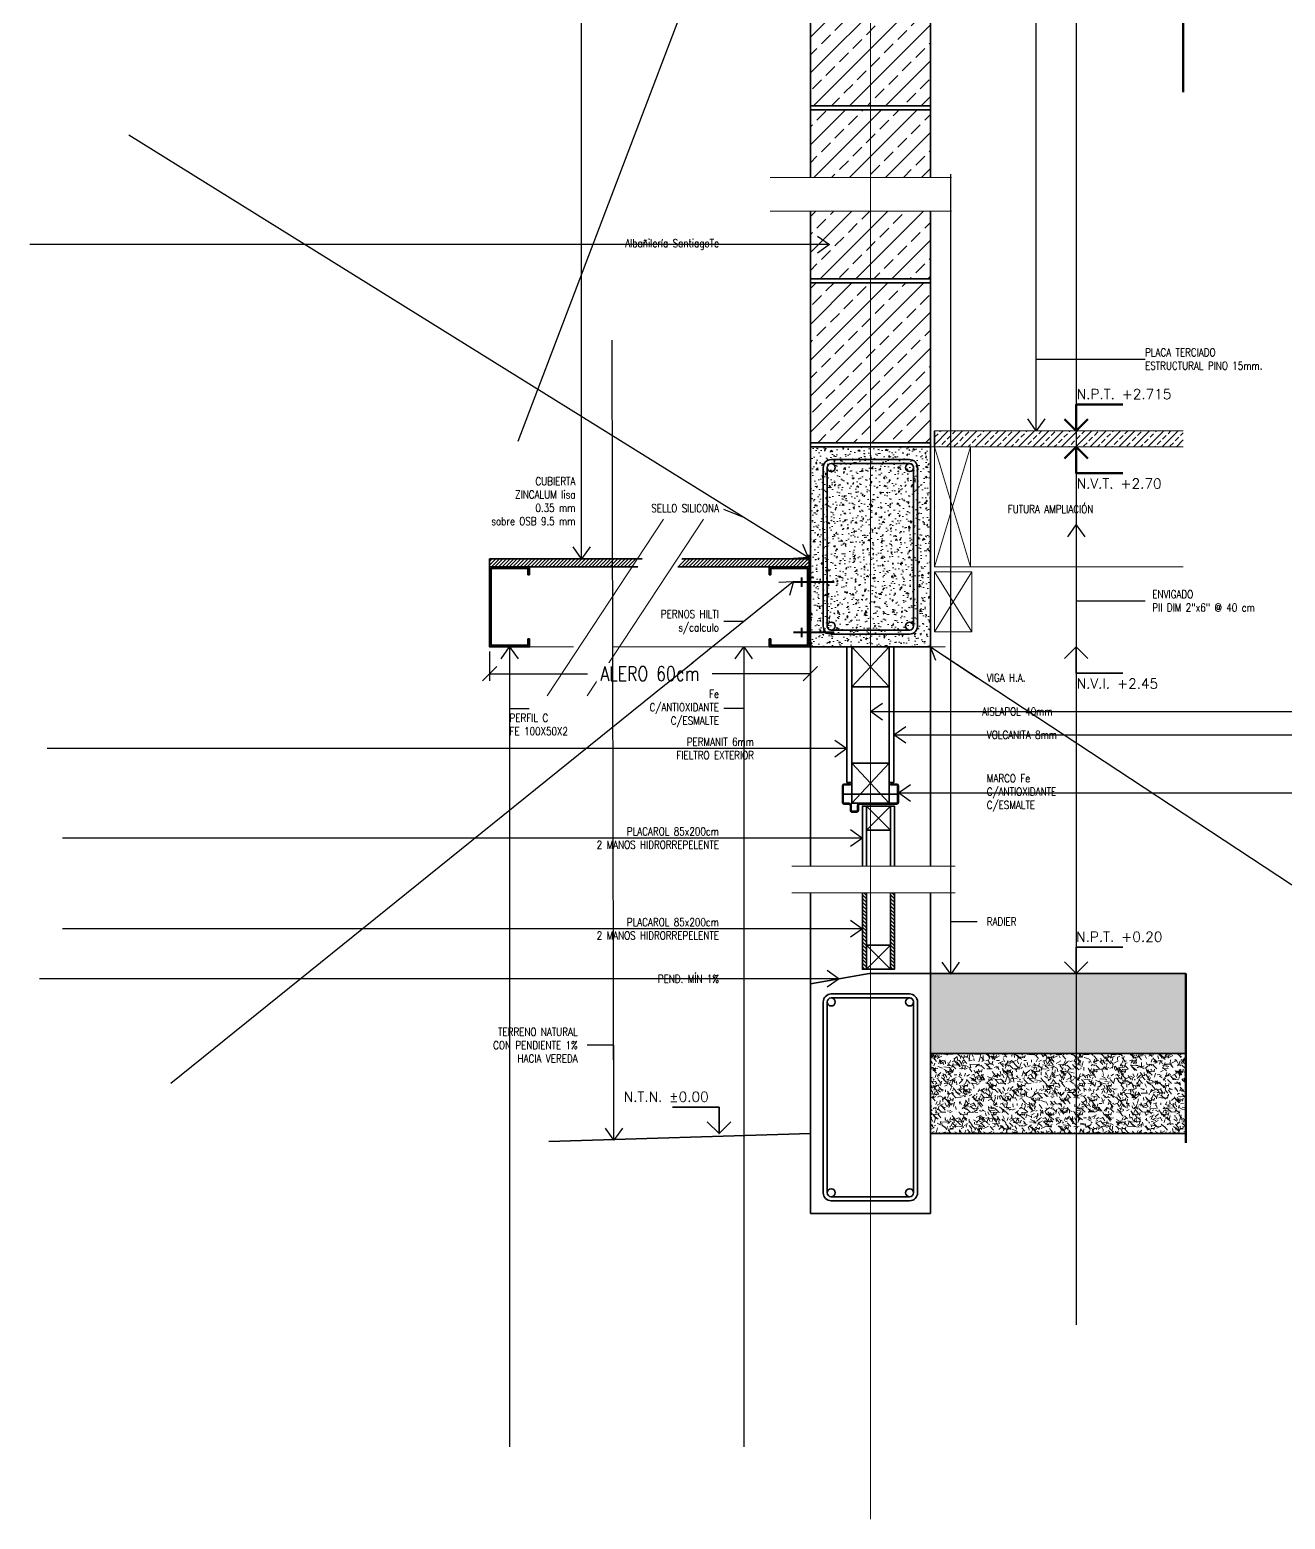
# Model space of a CAD drawing. Header units: metres. Extents: x 72 to 223, y -23 to 139.
# Drawn here: x 154.357 to 155.927, y 127.438 to 129.3 of the extents above; entities that cross this region are included whole.
import ezdxf

# ---------------------------------------------------------------- set-up
doc = ezdxf.new("R2010")
doc.units = ezdxf.units.M
doc.header["$LTSCALE"] = 5
doc.header["$MEASUREMENT"] = 0
doc.linetypes.add('HIDDEN', pattern=[0.375, 0.25, -0.125])
doc.layers.get('0').update_dxf_attribs({"color": 30})
for name, color, linetype, lineweight in [('A-ANNO-DIMS', 3, 'Continuous', 18), ('A-ANNO-NOTE', 7, 'Continuous', 35), ('A-ANNO-SYMB', 3, 'Continuous', 18), ('A-ANNO-TEXT', 3, 'Continuous', 18), ('A-DETL-MBND', 3, 'Continuous', 18), ('A-DETL-OTLN', 1, 'Continuous', 50), ('A-DETL-PATT', 8, 'Continuous', 18), ('A-ELEV-MBE1', 7, 'Continuous', 35), ('A-FLOR-OVHD', 3, 'HIDDEN', 18), ('A-WALL-BATT', 8, 'BATTING', 18), ('A-WALL-FULL', 7, 'Continuous', 35), ('A-WALL-FULL-EXTR', 7, 'Continuous', 35)]:
    doc.layers.add(name, color=color, linetype=linetype, lineweight=lineweight)
doc.styles.add('E-ROMANS', font='romans.shx', dxfattribs={"width": 0.8})
doc.linetypes.add('BATTING', pattern='A,0.0001,-0.1,[134,ltypeshp.shx,S=0.1,R=0,X=-0.1,Y=0],-0.2,[134,ltypeshp.shx,S=0.1,R=180,X=0.1,Y=0],-0.1', length=0.4001)
doc.dimstyles.new('E-0005_TICK_18', dxfattribs={"dimscale": 0.001, "dimtxt": 9, "dimasz": 9, "dimexe": 4.5, "dimexo": 3, "dimgap": 4.5, "dimtad": 0, "dimdec": 0, "dimlfac": 1000, "dimzin": 0, "dimdsep": 46, "dimtxsty": 'E-ROMANS', "dimblk": 'OBLIQUE', "dimcen": 4.5, "dimclrd": 256, "dimclre": 256, "dimclrt": 256, "dimadec": 0, "dimazin": 0, "dimtfac": 1, "dimtdec": 0, "dimtmove": 1, "dimatfit": 3, "dimldrblk": 'OPEN90', "dimfxl": 1, "dimtfill": 1, "dimtolj": 1, "dimtzin": 0, "dimarcsym": 0})
doc.dimstyles.new('E-0010_TICK_18', dxfattribs={"dimscale": 0.001, "dimtxt": 18, "dimasz": 18, "dimexe": 9, "dimexo": 6, "dimgap": 9, "dimtad": 0, "dimdec": 0, "dimlfac": 1000, "dimzin": 0, "dimdsep": 46, "dimtxsty": 'E-ROMANS', "dimblk": 'OBLIQUE', "dimcen": 9, "dimclrd": 256, "dimclre": 256, "dimclrt": 256, "dimadec": 0, "dimazin": 0, "dimtfac": 1, "dimtdec": 0, "dimtmove": 1, "dimatfit": 3, "dimldrblk": 'OPEN90', "dimfxl": 1, "dimtfill": 1, "dimtolj": 1, "dimtzin": 0, "dimarcsym": 0})
pattern_1 = [(45, (-24.28668546376167, 67.64125513199596), (-0.002245064030267288, 0.002245064030267288), [])]

# ---------------------------------------------------------------- blocks, each defined once
blk = doc.blocks.new('_Oblique')
at = {"color": 0, "linetype": 'ByBlock', "lineweight": -2}
blk.add_line((-0.5, -0.5), (0.5, 0.5), dxfattribs=at)
blk = doc.blocks.new('NIVEL DS')
for points in [[(0, 0), (0, 0.0658523979373058), (0.1162625308497809, 0.0658523979373058)], [(0.02935353699649568, 0.02935353699649568), (0, 0), (-0.02935353699649568, 0.02935353699649568)]]:
    blk.add_lwpolyline(points)
at = {"style": 'E-ROMANS'}
blk.add_attdef('NIVEL', (-7.275957614183426e-12, 0.07944050769401656), '', height=0.025, dxfattribs=at)
blk = doc.blocks.new('*D2396')
at = {"layer": 'A-ANNO-DIMS', "lineweight": -2, "transparency": 16777216}
for p, q in [((154.9322892547772, 128.5224396764865), (154.9322892547772, 128.4858598141559)), ((155.3334258473267, 128.5224396764865), (155.3334258473267, 128.4858598141559)), ((154.9322892547772, 128.4948598141559), (155.0549432653376, 128.4948598141559)), ((155.3334258473267, 128.4948598141559), (155.2107718367662, 128.4948598141559))]:
    blk.add_line(p, q, dxfattribs=at)
at = {"layer": 'A-ANNO-DIMS', "lineweight": -2, "transparency": 16777216, "xscale": 0.018, "yscale": 0.018, "zscale": 0.018, "rotation": 180}
blk.add_blockref('_Oblique', (154.9322892547772, 128.4948598141559), dxfattribs=at)
at = {"layer": 'A-ANNO-DIMS', "lineweight": -2, "transparency": 16777216, "xscale": 0.018, "yscale": 0.018, "zscale": 0.018}
blk.add_blockref('_Oblique', (155.3334258473267, 128.4948598141559), dxfattribs=at)
at = {"layer": 'A-ANNO-DIMS', "transparency": 16777216, "insert": (155.1328575510519, 128.4948598141559), "char_height": 0.018, "attachment_point": 5, "style": 'E-ROMANS', "bg_fill": 3, "box_fill_scale": 1.25, "bg_fill_color": 256, "bg_fill_true_color": 13158600, "bg_fill_transparency": 0}
blk.add_mtext('\\A1;ALERO 60cm', dxfattribs=at)
blk = doc.blocks.new('_Open90')
at = {"color": 0, "linetype": 'ByBlock', "lineweight": -2}
for p, q in [((0, 0), (-1, 0)), ((-0.5, 0.5), (0, 0)), ((0, 0), (-0.5, -0.5))]:
    blk.add_line(p, q, dxfattribs=at)

msp = doc.modelspace()

# ---------------------------------------------------------------- hatches: boundary and pattern name
at = {"layer": 'A-DETL-MBND', "ltscale": 2.5}
h = msp.add_hatch(dxfattribs=at)
h.set_pattern_fill('BRASS', color=256, scale=0.002, angle=45, style=0)
h.set_pattern_definition([(45.00000000000126, (0, 0), (-0.008980256121069351, 0.008980256121068954), []), (45.00000000000126, (-0.004490128060534676, 0.004490128060534477), (-0.008980256121069351, 0.008980256121068954), [0.00635, -0.003175])])
h.paths.add_polyline_path([(155.7996142174601, 128.7784396764865), (155.7996142174601, 128.7984396764865), (155.4884258473267, 128.7984396764865), (155.4884258473267, 128.7784396764865), (155.5334258473267, 128.7784396764865)])
at = {"layer": 'A-DETL-PATT'}
h = msp.add_hatch(dxfattribs=at)
h.set_pattern_fill('BRASS', color=256, scale=0.005, angle=45, style=0)
h.set_pattern_definition([(45, (0, 0), (-0.02245064030267288, 0.02245064030267288), []), (45, (-0.01122532015133644, 0.01122532015133644), (-0.02245064030267288, 0.02245064030267288), [0.015875, -0.0079375])])
h.paths.add_polyline_path([(155.4084258473267, 128.9834396764865), (155.3334258473267, 128.9834396764865), (155.3334258473267, 128.7834396764865), (155.4084258473267, 128.7834396764865)])
h.paths.add_polyline_path([(155.4834258473267, 128.9834396764864), (155.4084258473267, 128.9834396764864), (155.4084258473267, 128.7834396764865), (155.4834258473267, 128.7834396764865)])
h.paths.add_polyline_path([(155.4834258473267, 128.9884396764865), (155.4834258473267, 129.0730259517629), (155.4084258473267, 129.0730259517629), (155.4084258473267, 128.9884396764865)])
h.paths.add_polyline_path([(155.4084258473267, 129.0730259517629), (155.3334258473267, 129.0730259517629), (155.3334258473267, 128.9884396764865), (155.4084258473267, 128.9884396764864)])
h.paths.add_polyline_path([(155.3334258473266, 129.1151701028924), (155.4084258473267, 129.1151701028924), (155.4084258473267, 129.1997563781688), (155.3334258473267, 129.1997563781688)])
h.paths.add_polyline_path([(155.4834258473267, 129.1997563781688), (155.4084258473267, 129.1997563781688), (155.4084258473267, 129.1151701028924), (155.4834258473267, 129.1151701028924)])
h.paths.add_polyline_path([(155.4834258473267, 129.4047563781688), (155.4084258473267, 129.4047563781688), (155.4084258473267, 129.2047563781688), (155.4834258473267, 129.2047563781688)])
h.paths.add_polyline_path([(155.4084258473267, 129.4047563781687), (155.3334258473267, 129.4047563781688), (155.3334258473267, 129.2047563781688), (155.4084258473267, 129.2047563781688)])
h = msp.add_hatch(dxfattribs=at)
h.set_pattern_fill('AR-CONC', color=256, scale=0.0001, angle=135, style=0)
h.set_pattern_definition([(185, (-24.2866854637617, 67.79424981607343), (-0.01175533794048302, 0.01400946503457718), [0.001905, -0.020955]), (130, (-24.2866854637617, 67.79424981607343), (-0.01101770065371545, -0.01600178890082975), [0.001524, -0.016764]), (235.451, (-24.28766507181868, 67.79541726704684), (-0.02277302368291714, -0.001992215808414074), [0.001619, -0.017809]), (181.1842, (-24.29027756621014, 67.790657713625), (-0.01619534128742705, 0.02214102432304705), [0.002857499999999999, -0.03143249999999999]), (231.6356, (-24.29162717849698, 67.79250279563342), (-0.03428264324821823, -0.0007086144335227522), [0.002428499999999999, -0.02671349999999999]), (126.184, (-24.29027756621014, 67.790657713625), (-0.03428263853310613, -0.0007085572019157396), [0.002286, -0.025146]), (156, (-24.29117559182222, 67.79335179046132), (-0.003489526803562184, 0.01795205512851443), [0.001905, -0.020955]), (101, (-24.29117559182222, 67.79335179046132), (-0.01739411931937545, -0.008653992652234552), [0.001524, -0.016764]), (206.4514, (-24.29146638241494, 67.794847787994), (-0.02088364560657961, 0.009298003961538634), [0.001619, -0.017809]), (172.5, (-24.2866854637617, 67.79424981607343), (-0.006197341367358698, -0.005760546906781041), [0, -0.0165608, 0, -0.017018, 0, -0.0168275]), (142.5, (-24.2866854637617, 67.79424981607343), (-0.01180870002746923, -0.002358972731942486), [0, -0.0097028, 0, -0.0161798, 0, -0.006413500000000001]), (102.5, (-24.28268026953171, 67.79024462184344), (-0.009182619558271356, 0.009992786303251578), [0, -0.006350000000000001, 0, -0.019812, 0, -0.026289]), (92.49999999999997, (-24.28088421830748, 67.78844857061922), (-0.01227223928811142, 0.008676390441821676), [0, -0.008255, 0, -0.0131572, 0, -0.018669])])
h.paths.add_polyline_path([(155.3334258473267, 128.7784396764865), (155.3334258473267, 128.5284396764865), (155.4834258473267, 128.5284396764865), (155.4834258473267, 128.7784396764865)])
h = msp.add_hatch(dxfattribs=at)
h.set_pattern_fill('LINE', color=256, scale=0.001, angle=45, style=0)
h.set_pattern_definition(pattern_1)
h.paths.add_polyline_path([(154.9322892547772, 128.6384396764865), (154.9322892547772, 128.6284396764865), (154.9822892547772, 128.6284396764865), (155.1105690442359, 128.6284396764865), (155.1171471785665, 128.6384396764865)])
h = msp.add_hatch(dxfattribs=at)
h.set_pattern_fill('LINE', color=256, scale=0.001, angle=45, style=0)
h.set_pattern_definition(pattern_1)
h.paths.add_polyline_path([(155.2191576149044, 128.6384396764865), (155.1731654632946, 128.6384396764865), (155.1678011340002, 128.6284396764865), (155.2191576149044, 128.6284396764865)])
h.paths.add_polyline_path([(155.2252945429728, 128.6384396764865), (155.2191576149044, 128.6384396764865), (155.2191576149044, 128.6284396764865), (155.2252945429727, 128.6284396764865)])
h.paths.add_polyline_path([(155.3319056889751, 128.6384396764865), (155.2252945429728, 128.6384396764865), (155.2252945429728, 128.6284396764865), (155.2819056889751, 128.6284396764865), (155.3319056889751, 128.6284396764865)])
h = msp.add_hatch(color=256, dxfattribs=at)
edge = h.paths.add_edge_path()
edge.add_arc((155.3307021839314, 128.6400062592086), 0.002723663395329368, 0, 360)
h = msp.add_hatch(dxfattribs=at)
h.set_pattern_fill('LINE', color=256, scale=0.001, angle=45.00000000000001, style=0)
h.set_pattern_definition([(135, (-24.32307775126719, 67.79424981608094), (-0.002245064030267288, -0.002245064030267288), [])])
h.paths.add_polyline_path([(155.4034258472722, 128.2210064357647), (155.3984258472721, 128.2210064357647), (155.3984258472721, 128.1254386999342), (155.4034258472722, 128.1254386999417)])
h = msp.add_hatch(dxfattribs=at)
h.set_pattern_fill('LINE', color=256, scale=0.001, angle=45.00000000000001, style=0)
h.set_pattern_definition([(135, (-24.28807775126711, 67.79424981607343), (-0.002245064030267288, -0.002245064030267288), [])])
h.paths.add_polyline_path([(155.4384258472723, 128.2210064357572), (155.4334258472722, 128.2210064357572), (155.4334258472722, 128.1254386999267), (155.4384258472723, 128.1254386999342)])
h = msp.add_hatch(dxfattribs=at)
h.set_pattern_fill('AR-CONC', color=256, scale=5e-05, angle=135, style=0)
h.set_pattern_definition([(185, (-24.2866854637617, 67.79424981607343), (-0.005877668970241509, 0.00700473251728859), [0.0009525000000000001, -0.0104775]), (130, (-24.2866854637617, 67.79424981607343), (-0.005508850326857724, -0.008000894450414877), [0.0007620000000000001, -0.008382]), (235.451, (-24.28717526779019, 67.79483354156014), (-0.01138651184145857, -0.000996107904207037), [0.0008095000000000001, -0.008904500000000001]), (181.1842, (-24.2884815149859, 67.79245376484923), (-0.008097670643713525, 0.01107051216152352), [0.00142875, -0.01571624999999999]), (231.6356, (-24.28915632112933, 67.79337630585343), (-0.01714132162410911, -0.0003543072167613761), [0.00121425, -0.01335675]), (126.184, (-24.2884815149859, 67.79245376484923), (-0.01714131926655307, -0.0003542786009578698), [0.001143, -0.012573]), (156, (-24.28893052779196, 67.79380080326737), (-0.001744763401781092, 0.008976027564257215), [0.0009525000000000001, -0.0104775]), (101, (-24.28893052779196, 67.79380080326737), (-0.008697059659687726, -0.004326996326117276), [0.0007620000000000001, -0.008382]), (206.4514, (-24.28907592308832, 67.79454880203372), (-0.01044182280328981, 0.004649001980769317), [0.0008095000000000001, -0.008904500000000001]), (172.5, (-24.2866854637617, 67.79424981607343), (-0.003098670683679349, -0.00288027345339052), [0, -0.0082804, 0, -0.008509000000000001, 0, -0.008413750000000001]), (142.5, (-24.2866854637617, 67.79424981607343), (-0.005904350013734615, -0.001179486365971243), [0, -0.0048514, 0, -0.0080899, 0, -0.00320675]), (102.5, (-24.2846828666467, 67.79224721895844), (-0.004591309779135678, 0.004996393151625789), [0, -0.003175, 0, -0.009906, 0, -0.0131445]), (92.49999999999997, (-24.28378484103459, 67.79134919334632), (-0.00613611964405571, 0.004338195220910838), [0, -0.0041275, 0, -0.0065786, 0, -0.0093345])])
h.paths.add_polyline_path([(155.4834258473267, 128.1200250517696), (155.4834258473267, 128.0200250517696), (155.8027543242617, 128.0200250517696), (155.8027543242617, 128.1200250517696)])
h = msp.add_hatch(dxfattribs=at)
h.set_pattern_fill('GRAVEL', color=256, scale=0.001, angle=135, style=0)
h.set_pattern_definition([(3.012799999999993, (-24.31757754481816, 67.78922087264564), (0.305329028827521, 0.01796058877666498), [0.003417209999999999, -0.3383049999999999]), (319.9697, (-24.31416504749217, 67.78940047776805), (-0.2334868810489833, 0.1975661100570083), [0.00586405, -0.58054]), (267.5104, (-24.30967491943164, 67.7856287701972), (0.01796083591410649, 0.3771708193866129), [0.00413482, -0.409347]), (42.2737, (-24.29818019159666, 67.7831142984833), (-0.3771705635087281, -0.3412496950004952), [0.00534005, -0.528664]), (67.83370000000008, (-24.2942288789034, 67.78670640093173), (-0.1257234532860358, -0.3053290856092168), [0.00523634, -0.518398]), (132.2737, (-24.29225322255675, 67.79155573923711), (0.3412496950004952, -0.3771705635087281), [0.00534005, -0.528664]), (172.6942, (-24.29584532500519, 67.79550705193037), (0.413091768970128, -0.05388184434795246), [0.007061939999999999, -0.6991310000000001]), (207.2553, (-24.30284992477962, 67.79640507754249), (-0.5208552211018236, -0.2694075467402266), [0.006667200000000001, -0.660053]), (256.4296, (-24.30877689381953, 67.79335179046132), (-0.08980224955131447, -0.3771705194633477), [0.00535813, -0.530455]), (310.2364, (-24.31003412967647, 67.78814324191111), (-0.179605135788058, 0.2155258231623043), [0.00611713, -0.299739]), (357.3974, (-24.30608281698321, 67.78347350872815), (0.4130915310262343, -0.01796077575681343), [0.007910780000000001, -0.783168]), (273.8141, (-24.31578149359396, 67.80107481072545), (0.01796059792297926, -0.2334864132963072), [0.00270005, -0.267306]), (306.4692, (-24.31560188847155, 67.79838073388913), (-0.197565187740539, 0.2694074177290746), [0.005136819999999999, -0.508546]), (0, (-24.31254860139038, 67.79424981607343), (0.0179605, 0.01796049999999999), [0.00359209, -0.0323289]), (338.1986, (-24.31344662700249, 67.79083731874744), (-0.1257240460207551, 0.05388168204594174), [0.00193441, -0.191506]), (66.80139999999999, (-24.31165057577826, 67.79011889825773), (-0.03592104659435559, -0.07184209627842603), [0.00273566, -0.134048]), (165.9638, (-24.31057294504373, 67.79263336997164), (-0.08980253231455215, 0.01796042736208452), [0.0044432, -0.143663]), (296.5651, (-24.31488346798184, 67.79371100070617), (-0.01796055534535882, 0.05388152640722424), [0.003212869999999999, -0.07710899999999997]), (151.3895, (-24.30123347867783, 67.7797018011573), (-0.2334866461648731, 0.1257237968653482), [0.004500880000000001, -0.445588]), (205.3462, (-24.30518479137109, 67.78185706262636), (0.2694072040526087, 0.1257235064980787), [0.00377599, -0.3738219999999999]), (68.19860000000003, (-24.31847557043028, 67.79011889825773), (-0.05388168204594174, -0.1257240460207551), [0.0038688, -0.189572]), (118.6105, (-24.3170387294509, 67.79371100070617), (0.1257237968653482, -0.2334866461648732), [0.004500880000000001, -0.445588]), (114.444, (-24.2900979610877, 67.79083731874744), (0.05388169178224492, -0.1257236535793832), [0.004340349999999999, -0.212677]), (69.7751, (-24.29189401231193, 67.7947886314407), (-0.1077631909918655, -0.2873678948573253), [0.003636719999999999, -0.3600359999999999]), (201.8014, (-24.30069466331057, 67.8082590156223), (-0.1257240460207551, -0.05388168204594169), [0.0038688, -0.189572]), (152.354, (-24.304286765759, 67.80682217464293), (0.305328612356172, -0.1616447311387291), [0.004257829999999999, -0.4215239999999999]), (204.444, (-24.29189401231193, 67.79945836462366), (0.1257236535793833, 0.05388169178224485), [0.00217018, -0.214848]), (236.3099, (-24.29961703257604, 67.80718138488777), (-0.05388139529102454, -0.08980224247375371), [0.00129515, -0.12822]), (300.9638, (-24.30033545306571, 67.80610375415324), (-0.03592109343124325, 0.07184205574844024), [0.00523634, -0.0994905]), (321.009, (-24.29764137622939, 67.80161362609272), (-0.1975653278709311, 0.1616443872700552), [0.00485267, -0.480414]), (78.69009999999997, (-24.30895649894194, 67.79424981607343), (-0.0179604714274018, -0.05388150823382346), [0.00366324, -0.0879178]), (128.1572, (-24.30823807845226, 67.79784191852187), (-0.2694076490191169, 0.3412500197446586), [0.00639557, -0.63316]), (195.9454, (-24.31218939114552, 67.80287086194966), (0.1975651678080299, 0.05388140410857371), [0.00261508, -0.258894]), (225, (-24.31470386285943, 67.80215244145998), (-3.469446951953614e-18, -0.03592102448427661), [0.001524, -0.023876]), (255.2564, (-24.29782098135183, 67.8007156004806), (0.05388162557891775, 0.1975654189911001), [0.00352867, -0.349339]), (183.0128, (-24.29871900696392, 67.7973031031546), (-0.3053290288275209, -0.01796058877666507), [0.006834430000000001, -0.334888]), (135, (-24.30554400161594, 67.79694389290975), (-0.03592102448427661, 3.469446951953614e-18), [0.006604, -0.018796]), (100.3048, (-24.31021373479891, 67.80161362609272), (0.05388121358193168, -0.3053284088789328), [0.004016099999999999, -0.397593]), (29.05460000000001, (-24.31093215528858, 67.80556493878598), (0.08980277817159418, 0.0538816620505005), [0.003698289999999999, -0.181217]), (342.646, (-24.307699263085, 67.8073609900102), (0.5208548481188534, -0.1616443773593826), [0.006021449999999999, -0.5961249999999998]), (310.4261, (-24.30195189916751, 67.80556493878598), (0.2155262875741455, -0.2514471382688211), [0.00637029, -0.630658]), (310.4261, (-24.30195189916751, 67.80556493878598), (0.2155262875741455, -0.2514471382688211), [0.00637029, -0.630658])])
h.paths.add_polyline_path([(155.4834258473266, 127.9200250517696), (155.8027543242617, 127.9200250517696), (155.8027543242617, 128.0200250517696), (155.4834258473267, 128.0200250517696)])

# ---------------------------------------------------------------- linework, layer by layer
at = {"layer": 'A-ANNO-SYMB'}
msp.add_lwpolyline([(155.4084258473267, 130.4735785784787), (155.4084258473267, 127.4379878439445)], dxfattribs=at)
at = {"layer": 'A-DETL-MBND', "ltscale": 2.5}
for p, q in [((155.7996142174601, 128.7984396764865), (155.4884258473267, 128.7984396764865)), ((155.7996142174601, 128.7784396764865), (155.4834258473267, 128.7784396764865)), ((155.4884258473267, 128.6284396764864), (155.7996142174601, 128.6284396764864))]:
    msp.add_line(p, q, dxfattribs=at)
at = {"layer": 'A-DETL-MBND'}
for p, q in [((154.9822892547772, 128.5284396764865), (155.0373361945832, 128.5284396764865)), ((155.0873361945832, 128.5284396764865), (155.2819056889751, 128.5284396764865))]:
    msp.add_line(p, q, dxfattribs=at)
at = {"layer": 'A-DETL-MBND', "ltscale": 2.5}
for points in [[(155.5334258473268, 128.6284396764864), (155.5334258473267, 128.7784396764865), (155.4884258473267, 128.7784396764865), (155.4884258473267, 128.6284396764864)], [(155.4884258473267, 128.6284396764864), (155.5334258473267, 128.7784396764865)], [(155.5334258473267, 128.6284396764864), (155.4884258473267, 128.7784396764865)], [(155.4884258473267, 128.6223676735538), (155.5352474482065, 128.6223676735538), (155.5352474482065, 128.5473676735538), (155.4884258473267, 128.5473676735538), (155.4884258473267, 128.6223676735538)], [(155.4884258473267, 128.6223676735538), (155.5352474482065, 128.5473676735538)], [(155.5352474482065, 128.6223676735538), (155.4884258473267, 128.5473676735538)]]:
    msp.add_lwpolyline(points, dxfattribs=at)
at = {"layer": 'A-DETL-OTLN'}
for p, q in [((155.7996142174601, 129.8537976051324), (155.7996142174601, 129.2215680725913)), ((155.8027543242617, 127.9083134816036), (155.8027543242617, 128.1200250517696))]:
    msp.add_line(p, q, dxfattribs=at)
at = {"layer": 'A-ELEV-MBE1'}
for p, q in [((155.3334258473267, 128.5284396764865), (155.3334258473267, 128.2544175883876)), ((155.4834258473267, 128.5284396764865), (155.4834258473268, 128.2544175883876)), ((155.3734258473267, 128.344400748795), (155.4434258473268, 128.3444007487949)), ((155.3334258473267, 128.2210064357572), (155.3334258473267, 128.1070780060985)), ((155.4834258473267, 128.2210064357572), (155.4834258473267, 128.1200250517696))]:
    msp.add_line(p, q, dxfattribs=at)
for points in [[(155.3494258473267, 128.7524396764865), (155.3494258473267, 128.5544396764865, 0.4142135623730887), (155.3594258473267, 128.5444396764865), (155.4574258473267, 128.5444396764865, 0.4142135623730238), (155.4674258473267, 128.5544396764865), (155.4674258473267, 128.7524396764865, 0.4142135623731277), (155.4574258473267, 128.7624396764865), (155.3594258473267, 128.7624396764865, 0.4142135623730301)], [(155.3544258473266, 128.7524396764865), (155.3544258473266, 128.5544396764865, 0.414213562373095), (155.3594258473267, 128.5494396764865), (155.4574258473267, 128.5494396764865, 0.414213562373095), (155.4624258473267, 128.5544396764865), (155.4624258473267, 128.7524396764865, 0.4142135623731283), (155.4574258473267, 128.7574396764865), (155.3594258473267, 128.7574396764865, 0.414213562373095)], [(155.3494258473267, 128.0844923654965), (155.3494258473267, 127.8460250517697, 0.4142135623730887), (155.3594258473267, 127.8360250517697), (155.4574258473267, 127.8360250517697, 0.4142135623730238), (155.4674258473267, 127.8460250517697), (155.4674258473267, 128.0844923654965, 0.4142135623731277), (155.4574258473267, 128.0944923654964), (155.3594258473267, 128.0944923654964, 0.4142135623730301)], [(155.3544258473266, 128.0844923654965), (155.3544258473266, 127.8460250517697, 0.414213562373095), (155.3594258473267, 127.8410250517697), (155.4574258473267, 127.8410250517697, 0.414213562373095), (155.4624258473267, 127.8460250517697), (155.4624258473267, 128.0844923654965, 0.4142135623731283), (155.4574258473267, 128.0894923654965), (155.3594258473267, 128.0894923654965, 0.414213562373095)]]:
    msp.add_lwpolyline(points, format="xyb", close=True, dxfattribs=at)
for centre in [(155.3594258473266, 128.7524396764865), (155.4574258473267, 128.7524396764865), (155.3594258473267, 128.5544396764865), (155.4574258473267, 128.5544396764865), (155.3594258473266, 128.0844923654965), (155.4574258473267, 128.0844923654965), (155.3594258473267, 127.8460250517697), (155.4574258473267, 127.8460250517697)]:
    msp.add_circle(centre, 0.004999999999993454, dxfattribs=at)
at = {"layer": 'A-FLOR-OVHD'}
for p, q in [((155.5097612328437, 129.1151701028924), (155.283284423568, 129.1151701028924)), ((155.5097612328437, 129.0730259517629), (155.283284423568, 129.0730259517629)), ((155.3124217949546, 128.6102472229911), (155.3629772895549, 128.6102472229911)), ((155.3219575099853, 128.6152691872782), (155.3219575099853, 128.6035562124625)), ((155.3231296526411, 128.6152691872782), (155.3231296526411, 128.6035562124625)), ((155.3124217949546, 128.6086855970547), (155.3629772895549, 128.6086855970547)), ((155.3124217949546, 128.5473034513755), (155.3629772895549, 128.5473034513755)), ((155.3124217949546, 128.5457418254391), (155.3629772895549, 128.5457418254391)), ((155.3219575099853, 128.5523254156627), (155.3219575099853, 128.540612440847)), ((155.3231296526411, 128.5523254156627), (155.3231296526411, 128.540612440847)), ((155.5145802058007, 128.2544175883876), (155.3102705527593, 128.2544175883876)), ((155.5145802058007, 128.2210064357572), (155.3102705527592, 128.2210064357572))]:
    msp.add_line(p, q, dxfattribs=at)
for points in [[(155.1497628657688, 128.6880216484614), (155.0044047660596, 128.467050028842)], [(155.1997628657688, 128.6880216484614), (155.0544047660596, 128.467050028842)]]:
    msp.add_lwpolyline(points, dxfattribs=at)
at = {"layer": 'A-WALL-BATT', "ltscale": 0.018}
msp.add_line((155.4084258473267, 128.4784396764865), (155.4084258473267, 128.3829007487949), dxfattribs=at)
at = {"layer": 'A-WALL-FULL'}
for p, q in [((155.3334258473267, 127.8200250517696), (155.3334258473267, 128.1070780060985)), ((155.3334258473267, 127.9200250517696), (155.0064017535491, 127.9100250517696)), ((155.4834258473266, 127.8200250517696), (155.3334258473267, 127.8200250517696))]:
    msp.add_line(p, q, dxfattribs=at)
for points in [[(155.3334258473267, 128.7784396764865), (155.3334258473267, 128.5284396764865), (155.4834258473267, 128.5284396764865), (155.4834258473267, 128.7784396764865), (155.3334258473267, 128.7784396764865)], [(155.3334258473267, 128.1070780060985), (155.4070335598213, 128.1200250517696), (155.8027543242617, 128.1200250517696)], [(155.4834258473267, 128.1200250517696), (155.4834258473266, 127.8200250517696)], [(155.4834258473266, 128.0200250517696), (155.8027543242617, 128.0200250517696)], [(155.4834258473266, 127.9200250517696), (155.8027543242617, 127.9200250517696)]]:
    msp.add_lwpolyline(points, dxfattribs=at)
at = {"layer": 'A-WALL-FULL-EXTR'}
for p, q in [((155.3334258473267, 129.1997563781688), (155.3334258473267, 129.2047563781688)), ((155.4834258473267, 129.1997563781688), (155.3334258473267, 129.1997563781688)), ((155.4834258473267, 129.2047563781688), (155.4834258473267, 129.1997563781688)), ((155.4834258473267, 128.9884396764865), (155.3334258473267, 128.9884396764865)), ((155.3334258473267, 128.9884396764865), (155.3334258473267, 128.9834396764865)), ((155.4834258473267, 128.9834396764865), (155.4834258473267, 128.9884396764865)), ((155.4884258473267, 128.7984396764865), (155.4884258473267, 128.7784396764865)), ((155.4834258473267, 128.7834396764865), (155.3334258473267, 128.7834396764865)), ((155.3334258473267, 128.7834396764865), (155.3334258473267, 128.7784396764865)), ((155.4834258473267, 128.7784396764865), (155.4834258473267, 128.7834396764865)), ((154.9322892547772, 128.6284396764865), (154.9322892547772, 128.6384396764865)), ((155.3319056889751, 128.6284396764865), (155.3319056889751, 128.6384396764865)), ((154.9822892547772, 128.6184396764865), (154.9802892547772, 128.6184396764865)), ((155.2819056889751, 128.6184396764865), (155.2839056889751, 128.6184396764865)), ((154.9822892547772, 128.5384396764865), (154.9802892547772, 128.5384396764865)), ((155.2819056889751, 128.5384396764865), (155.2839056889751, 128.5384396764865)), ((155.3790150468868, 128.3590062951705), (155.3790150468868, 128.5284396764865)), ((155.4378366477666, 128.3590062951705), (155.4378366477666, 128.5284396764865)), ((155.3850150468868, 128.3829007487949), (155.3850150468868, 128.4784396764865)), ((155.4318366477666, 128.3829007487949), (155.4318366477666, 128.4784396764865)), ((155.3790150468868, 128.3590062951705), (155.3850150468868, 128.3590062951705)), ((155.3834258473267, 128.3569007487949), (155.3834258473267, 128.3559007487949)), ((155.4378366477666, 128.3590062951705), (155.4318366477666, 128.3590062951705)), ((155.4334258473268, 128.3559007487949), (155.4334258473268, 128.3569007487949)), ((155.403425847014, 128.3293901074944), (155.433425847015, 128.2992779381252)), ((155.4034258470151, 128.2992779381251), (155.433425847014, 128.3293901074945)), ((155.4034258472722, 128.2992779383823), (155.4334258477864, 128.2992779383823)), ((155.4034258469691, 128.1254386999942), (155.433425847015, 128.1554386999941)), ((155.4034258470151, 128.1554386999942), (155.4334258469691, 128.1254386999941)), ((155.4034258472722, 128.155438699737), (155.4334258477864, 128.155438699737))]:
    msp.add_line(p, q, dxfattribs=at)
for points in [[(155.3334258473267, 129.4047563781688), (155.3334258473267, 129.2047563781688), (155.4834258473267, 129.2047563781688), (155.4834258473267, 129.4047563781688)], [(155.3334258473267, 129.1997563781688), (155.3334258473267, 129.1151701028924)], [(155.4834258473267, 129.1151701028924), (155.4834258473267, 129.1997563781688)], [(155.3334258473267, 128.9884396764865), (155.3334258473267, 129.0730259517629)], [(155.4834258473267, 129.0730259517629), (155.4834258473267, 128.9884396764865)], [(155.3334258473267, 128.7834396764865), (155.3334258473267, 128.9834396764865), (155.4834258473267, 128.9834396764865), (155.4834258473267, 128.7834396764865)], [(154.9322892547771, 128.6384396764865), (155.1231654632946, 128.6384396764865)], [(154.9822892547772, 128.6184396764865), (154.9822892547772, 128.6284396764865), (154.9322892547772, 128.6284396764865), (154.9322892547772, 128.5284396764865), (154.9822892547772, 128.5284396764865), (154.9822892547772, 128.5384396764865)], [(154.9822892547772, 128.6284396764865), (155.1178011340002, 128.6284396764865)], [(155.1678011340002, 128.6284396764865), (155.2819056889751, 128.6284396764865)], [(155.1731654632946, 128.6384396764865), (155.3319056889751, 128.6384396764865)], [(155.2819056889751, 128.6184396764865), (155.2819056889751, 128.6284396764865), (155.3319056889751, 128.6284396764865), (155.3319056889751, 128.5284396764865), (155.2819056889751, 128.5284396764865), (155.2819056889751, 128.5384396764865)], [(154.9802892547772, 128.6184396764865), (154.9802892547772, 128.6264396764865), (154.9342892547772, 128.6264396764865), (154.9342892547772, 128.5304396764865), (154.9802892547772, 128.5304396764865), (154.9802892547772, 128.5384396764865)], [(155.2839056889751, 128.6184396764865), (155.2839056889751, 128.6264396764865), (155.3299056889751, 128.6264396764865), (155.3299056889751, 128.5304396764865), (155.2839056889751, 128.5304396764865), (155.2839056889751, 128.5384396764865)], [(155.3850150468868, 128.5284396764865), (155.4318366477666, 128.5284396764865), (155.4318366477666, 128.4784396764865), (155.3850150468868, 128.4784396764865), (155.3850150468868, 128.5284396764865)], [(155.3850150468868, 128.5284396764865), (155.4318366477666, 128.4784396764865)], [(155.4318366477666, 128.5284396764865), (155.3850150468868, 128.4784396764865)], [(155.3850150468868, 128.3829007487949), (155.4318366477666, 128.3829007487949), (155.4318366477666, 128.3329007487949), (155.3850150468868, 128.3329007487949), (155.3850150468868, 128.3829007487949)], [(155.3850150468868, 128.3829007487949), (155.4318366477666, 128.3329007487949)], [(155.4318366477666, 128.3829007487949), (155.3850150468868, 128.3329007487949)], [(155.4384258472723, 128.2544175883875), (155.4384258473172, 128.3293901075544), (155.3984258473172, 128.3293901076142), (155.3984258472724, 128.2544175883876)], [(155.4334258472722, 128.2544175883952), (155.4334258473171, 128.3293901075619), (155.4034258473171, 128.3293901076067), (155.4034258472722, 128.25441758838)], [(155.4384258472723, 128.2210064357573), (155.4384258472723, 128.1254386999342), (155.3984258472723, 128.1254386998744), (155.3984258472723, 128.2210064357572)], [(155.4334258472722, 128.2210064357496), (155.4334258472722, 128.1254386999267), (155.4034258472722, 128.1254386998819), (155.4034258472722, 128.2210064357648)]]:
    msp.add_lwpolyline(points, dxfattribs=at)
for points in [[(155.3834258473267, 128.3569007487949), (155.3754258473267, 128.3569007487949, 0.414213562373095), (155.3734258473267, 128.3549007487949), (155.3734258473267, 128.3339007487949, 0.4142135623734569), (155.3754258473267, 128.3319007487949), (155.3814258473267, 128.3319007487949, -0.4142135623728349), (155.3834258473267, 128.3299007487949), (155.3834258473267, 128.3239007487949, 0.414213562373095), (155.3854258473267, 128.3219007487949), (155.3914258473267, 128.3219007487949, 0.414213562373095), (155.3934258473267, 128.3239007487949), (155.3934258473267, 128.3299007487949, -0.4142135623741356), (155.3954258473267, 128.3319007487949), (155.4414258473267, 128.3319007487949, 0.4142135623720961), (155.4434258473268, 128.3339007487949), (155.4434258473268, 128.3549007487949, 0.4142135623734569), (155.4414258473268, 128.3569007487949), (155.4334258473268, 128.3569007487949)], [(155.3834258473267, 128.3559007487949), (155.3754258473267, 128.3559007487949, 0.4142135623723792), (155.3744258473267, 128.3549007487949), (155.3744258473267, 128.3339007487949, 0.4142135623744603), (155.3754258473267, 128.3329007487949), (155.3814258473267, 128.3329007487949, -0.4142135623802707), (155.3844258473267, 128.3299007487949), (155.3844258473267, 128.3239007487949, 0.4142135623744603), (155.3854258473267, 128.3229007487949), (155.3914258473267, 128.3229007487949, 0.4142135623723792), (155.3924258473267, 128.3239007487949), (155.3924258473267, 128.3299007487949, -0.4142135623740274), (155.3954258473267, 128.3329007487949), (155.4414258473268, 128.3329007487949, 0.4142135623765414), (155.4424258473268, 128.3339007487949), (155.4424258473268, 128.3549007487949, 0.4142135623744603), (155.4414258473268, 128.355900748795), (155.4334258473268, 128.3559007487949)]]:
    msp.add_lwpolyline(points, format="xyb", dxfattribs=at)
msp.add_circle((155.3307021839314, 128.6400062592086), 0.002723663395329368, dxfattribs=at)

# ---------------------------------------------------------------- block references
at = {"layer": 'A-ANNO-NOTE'}
ref = msp.add_blockref('NIVEL DS', (155.6657758847194, 128.5284396764866), dxfattribs=dict(at, xscale=-0.5, yscale=0.5, zscale=0.5, rotation=180))
ref.add_attrib('NIVEL', 'N.V.I. +2.45', (155.666371122811, 128.4762194226396), dxfattribs={"layer": '0', "height": 0.0125, "style": 'E-ROMANS'})
at = {"layer": 'A-ANNO-NOTE', "xscale": 0.5, "yscale": 0.5, "zscale": 0.5}
msp.add_blockref('NIVEL DS', (155.6657758847194, 128.1200250517696), dxfattribs=at).add_auto_attribs({'NIVEL': 'N.P.T. +0.20'})
at = {"layer": 'A-ANNO-NOTE'}
ref = msp.add_blockref('NIVEL DS', (155.2191576149043, 127.9200250517696), dxfattribs=dict(at, xscale=-0.5, yscale=0.5, zscale=0.5))
ref.add_attrib('NIVEL', 'N.T.N. %%P0.00', (155.1001099958604, 127.9597453056166), dxfattribs={"layer": '0', "height": 0.0125, "style": 'E-ROMANS'})
at = {"layer": 'A-DETL-OTLN'}
ref = msp.add_blockref('NIVEL DS', (155.6657758847194, 128.7984396764865), dxfattribs=dict(at, xscale=0.5, yscale=0.5, zscale=0.5))
ref.add_attrib('NIVEL', 'N.P.T. +2.715', (155.666371122811, 128.8381599303335), dxfattribs={"layer": '0', "height": 0.0125, "style": 'E-ROMANS'})
ref = msp.add_blockref('NIVEL DS', (155.6657758847194, 128.7784396764865), dxfattribs=dict(at, xscale=-0.5, yscale=0.5, zscale=0.5, rotation=180))
ref.add_attrib('NIVEL', 'N.V.T. +2.70', (155.666371122811, 128.7262194226395), dxfattribs={"layer": '0', "height": 0.0125, "style": 'E-ROMANS'})

# ---------------------------------------------------------------- texts
at = {"layer": 'A-ANNO-NOTE', "char_height": 0.01, "style": 'E-ROMANS'}
for s, insert, attachment_point in [('Albañilería SantiagoTe', (155.2191576149043, 129.0312655215665), 6), ('\\PCUBIERTA\\PZINCALUM lisa \\P0.35 mm\\Psobre OSB 9.5 mm', (155.0396891387653, 128.718799921703), 6), ('SELLO SILICONA', (155.2191576149044, 128.7017024598417), 6), ('FUTURA AMPLIACIÓN', (155.5801804693846, 128.7005947725841), 4), ('PERNOS HILTI\\Ps/calculo', (155.2191576149044, 128.5594056646841), 6), ('VIGA H.A.', (155.5539921863386, 128.4898576563623), 4), ('PERFIL C \\PFE 100X50X2', (154.9572892547772, 128.4312704094519), 4), ('AISLAPOL 40mm', (155.5481431659508, 128.4475273481859), 4), ('VOLCANITA 8mm', (155.5539921863386, 128.418456447668), 4), ('PERMANIT 6mm\\PFIELTRO EXTERIOR', (155.2628595083148, 128.4013117534021), 6), ('MARCO Fe\\PC/ANTIOXIDANTE\\PC/ESMALTE', (155.5539921863386, 128.3457706099444), 4), ('PLACAROL 85x200cm\\P2 MANOS HIDRORREPELENTE', (155.2191576149043, 128.2893115228017), 6), ('PLACAROL 85x200cm\\P2 MANOS HIDRORREPELENTE', (155.2191576149043, 128.1759713485488), 6), ('RADIER', (155.5539921863386, 128.1850203881527), 4), ('PEND. MÍN 1%', (155.2191576149044, 128.113551528934), 6), ('TERRENO NATURAL\\PCON PENDIENTE 1% \\PHACIA VEREDA', (155.0423911533997, 128.0304555412378), 6)]:
    msp.add_mtext(s, dxfattribs=dict(at, insert=insert, attachment_point=attachment_point))
at = {"layer": 'A-ANNO-TEXT', "ltscale": 2.5, "char_height": 0.01, "attachment_point": 4, "style": 'E-ROMANS'}
for s, insert in [('PLACA TERCIADO\\PESTRUCTURAL PINO 15mm.', (155.7518743746954, 128.8881721077876)), ('ENVIGADO\\PPII DIM 2"x6" @ 40 cm', (155.7608689177113, 128.5858611199109))]:
    msp.add_mtext(s, dxfattribs=dict(at, insert=insert))

# ---------------------------------------------------------------- leaders
at = {"layer": 'A-ANNO-NOTE'}
for points in [[(155.3234258473267, 129.7195411401007), (155.2808370692472, 129.6076225642992), (155.225294542973, 129.6076225642992)], [(155.0473386076997, 128.6384396764865), (155.0473386076997, 128.7133650958533)], [(155.3307021839314, 128.6400062592086), (155.2500010594783, 128.690189313662), (155.2252945429727, 128.7001455160607)], [(155.5087975227451, 128.1194591414205), (155.5087975227452, 128.1850203881526), (155.5420062378824, 128.1850203881526)], [(155.3574670614042, 129.0312655215662), (155.2252945429727, 129.0312655215665)], [(155.4834258473267, 128.5284396764865), (155.5420062378824, 128.4898576563623)], [(155.4084258473267, 128.4475273481859), (155.5420062378824, 128.4475273481859)], [(155.4378366477666, 128.418456447668), (155.5420062378824, 128.418456447668)], [(155.3790150468868, 128.4013117534021), (155.274845456771, 128.4013117534021)], [(155.4434258473268, 128.3457706099444), (155.5420062378824, 128.3457706099444)], [(155.3984258473077, 128.2893115223266), (155.2252945429727, 128.2893115223551)], [(155.3984258473077, 128.1759713480738), (155.2252945429727, 128.1759713481023)], [(155.3695335598213, 128.113551528934), (155.2252945429726, 128.113551528934)]]:
    msp.add_leader(points, dimstyle='E-0005_TICK_18', override={"dimscale": 0.01, "dimasz": 1.5, "dimtad": 0, "dimldrblk": 'Open90'}, dxfattribs=at)
at = {"layer": 'A-DETL-OTLN', "ltscale": 2.5}
for points in [[(155.6157758847194, 128.7984396764865), (155.6157758847194, 128.8881721077876), (155.7518743746954, 128.8881721077876)], [(155.6657758847194, 128.6808730465415), (155.6657758847194, 128.5858611199109), (155.7518743746954, 128.5858611199109)]]:
    msp.add_leader(points, dimstyle='E-0005_TICK_18', override={"dimscale": 0.01, "dimasz": 1.5, "dimtad": 0, "dimldrblk": 'Open90'}, dxfattribs=at)
at = {"layer": 'A-DETL-OTLN'}
msp.add_leader([(155.6657758847194, 129.5571897482238), (155.6657758847194, 129.4621778215932), (155.7518743746954, 129.4621778215932)], dimstyle='E-0005_TICK_18', override={"dimscale": 0.01, "dimasz": 1.5, "dimtad": 0, "dimldrblk": 'Open90'}, dxfattribs=at)

# ---------------------------------------------------------------- next in the draw order: dimensions: what is measured, and where the dimension line sits
at = {"layer": 'A-ANNO-DIMS'}
dim = msp.add_linear_dim(base=(154.9322892547772, 128.4948598141559), p1=(155.3334258473267, 128.5284396764865), p2=(154.9322892547772, 128.5284396764865), text='ALERO 60cm', dimstyle='E-0010_TICK_18', dxfattribs=at)
dim.commit()
dim.dimension.update_dxf_attribs({"geometry": '*D2396', "text_midpoint": (155.1328575510519, 128.4948598141559)})

# ---------------------------------------------------------------- next in the draw order: texts
at = {"layer": 'A-ANNO-NOTE', "insert": (155.2191576149044, 128.4511760665034), "char_height": 0.01, "attachment_point": 6, "style": 'E-ROMANS'}
msp.add_mtext('Fe\\PC/ANTIOXIDANTE\\PC/ESMALTE', dxfattribs=at)

# ---------------------------------------------------------------- next in the draw order: leaders
at = {"layer": 'A-ANNO-NOTE'}
for points in [[(155.0878423649844, 127.9116353143353), (155.0875858169932, 128.0304555412377), (155.0543771018559, 128.0304555412377)], [(155.3124217949546, 128.6102472229911), (155.2500010594783, 128.55993373672), (155.2252945429727, 128.55993373672)], [(154.9572892547772, 128.5284396764865), (154.9572892547772, 128.4511760665034), (154.9819957712827, 128.4511760665034)], [(155.2500010594782, 128.5284396764865), (155.2500010594783, 128.4511760665034), (155.2252945429727, 128.4511760665034)]]:
    msp.add_leader(points, dimstyle='E-0005_TICK_18', override={"dimscale": 0.01, "dimasz": 1.5, "dimtad": 0, "dimldrblk": 'Open90'}, dxfattribs=at)

doc.saveas('drawing.dxf')
